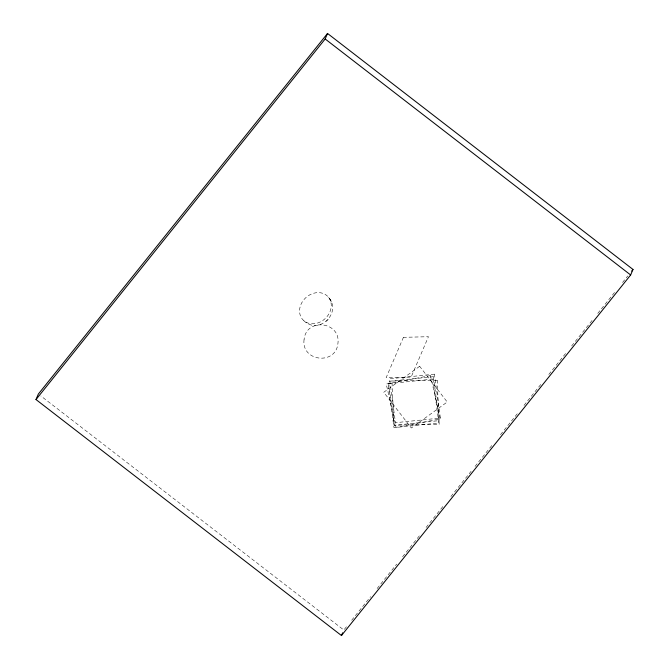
<?xml version="1.0" encoding="UTF-8"?>
<svg xmlns="http://www.w3.org/2000/svg" width="669" height="669" viewBox="0 0 669 669"><rect width="100%" height="100%" fill="white"/><g stroke="black" fill="none" stroke-linecap="round" stroke-linejoin="round"><path stroke-width="0.5" stroke-dasharray="3.35 2.51" d="M346.442 626.769L343.833 630.022L40.834 395.939M351.668 620.255L370.593 596.656M377.124 588.511L396.709 564.092M402.579 556.767L419.555 535.61M426.078 527.465L444.358 504.677M450.881 496.54L468.509 474.564M469.161 473.744L471.118 471.302M475.032 466.418L493.312 443.631M500.496 434.683L518.768 411.887M523.994 405.381L541.614 383.404M548.797 374.448L566.417 352.471M571.644 345.957L593.186 319.096M597.751 313.401L615.38 291.425M622.555 282.469L627.781 275.963M303.885 320.752C319.138 335.537 342.444 312.298 328.27 296.977A17.068 14.258 -42.3 0 0 300.941 304.462A17.068 14.258 -42.3 0 0 317.031 323.194A17.068 14.258 -42.3 0 0 328.27 296.977M326.397 321.279L327.225 320.468M327.542 320.15L328.253 319.456M329.984 299.311L330.494 300.322M330.779 300.891L331.239 301.794M304.077 339.484C301.008 361.452 335.763 365.625 337.92 343.515C340.989 321.546 306.235 317.382 304.077 339.484M403.44 337.318L386.147 377.676L411.142 377.073L428.444 336.716L403.44 337.318M419.655 366.303L383.747 392.285L411.335 427.993L447.235 402.01L419.655 366.303M430.426 375.577L386.222 384.039L396.056 427.382L440.252 418.919L430.426 375.577M434.424 374.147L389.534 378.796L395.471 422.708L440.361 418.058L434.424 374.147M433.328 376.706L388.438 381.355L394.376 425.275L439.265 420.625L433.328 376.706M432.927 379.089L388.045 383.738L393.982 427.65L438.864 423L432.927 379.089M437.183 380.251L391.95 381.054L393.949 425.208L439.182 424.397L437.183 380.251"/><path stroke-width="1" d="M36.001 399.552L38.359 394.024L327.526 33.45L632.999 269.448L630.641 274.976L341.474 635.55L36.001 399.552L325.167 38.978L327.526 33.45M341.474 635.55L342.653 632.79M631.695 271.079L632.999 269.448M325.167 38.978L630.641 274.976"/></g></svg>
